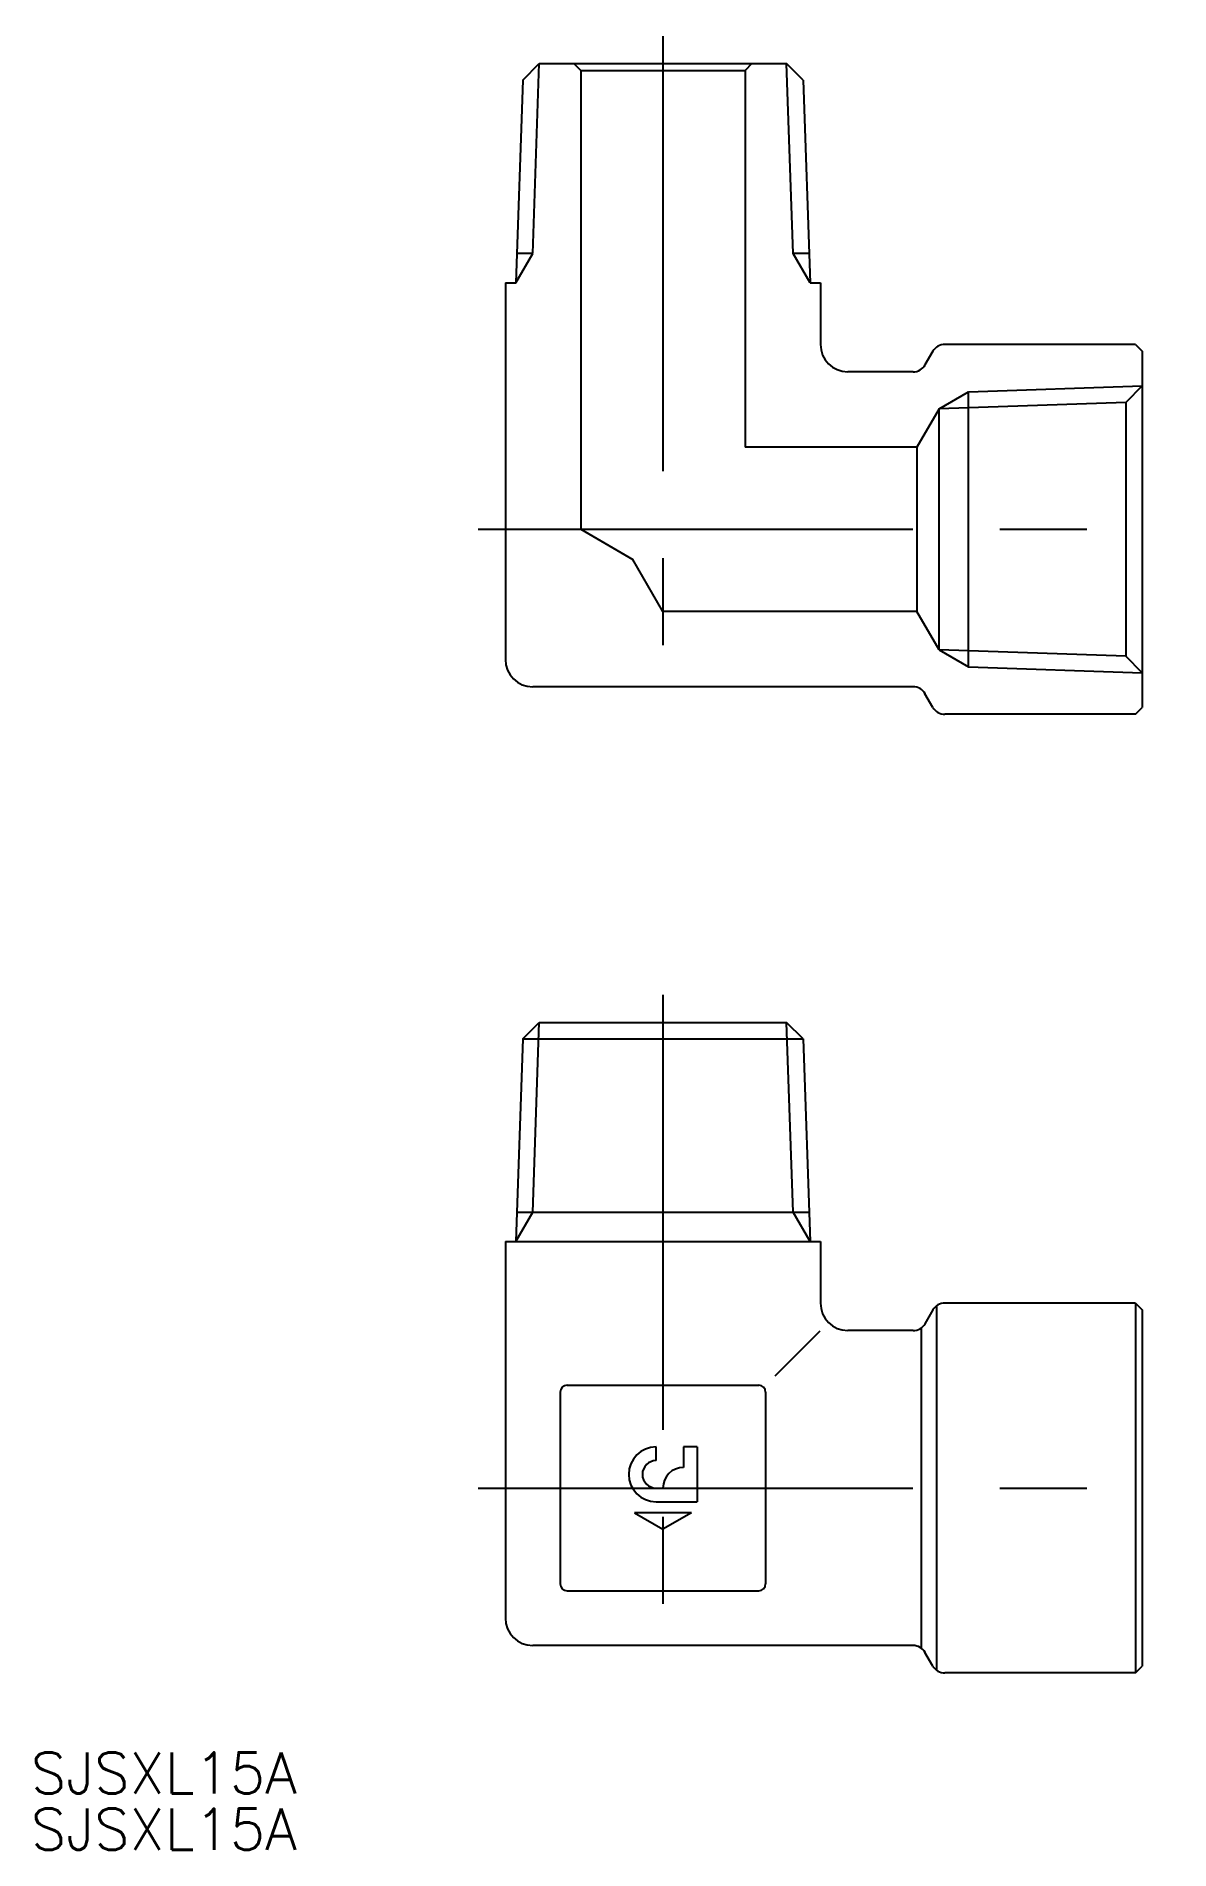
# Model space of a CAD drawing. Extents: x -46 to 37, y -96 to 36.
import ezdxf

# ---------------------------------------------------------------- set-up
doc = ezdxf.new("R2010")
doc.units = 0
doc.linetypes.add('CENTER', pattern=[50.8, 31.75, -6.35, 6.35, -6.35])
doc.layers.get('0').update_dxf_attribs({"linetype": 'CONTINUOUS'})
doc.layers.add('CENTER', color=1, linetype='CENTER')
doc.styles.get("Standard").update_dxf_attribs({"font": 'txt.shx', "height": 3, "bigfont": 'bigfont.shx'})

msp = doc.modelspace()

# ---------------------------------------------------------------- linework, layer by layer
at = {"color": 7, "linetype": 'CONTINUOUS'}
for p, q in [((-10.23, 32.8), (-9.03, 34)), ((-9.03, 34), (9.03, 34)), ((-6.5, 34), (-6, 33.5)), ((-6, 33.5), (-6, 0)), ((-6, 33.5), (6, 33.5)), ((6.5, 34), (6, 33.5)), ((6, 33.5), (6, 6)), ((10.23, 32.8), (9.03, 34)), ((-10.23, 32.8), (-10.75, 18)), ((10.23, 32.8), (10.75, 18)), ((-9.51, 20.14), (-10.68, 20.14)), ((10.68, 20.14), (9.51, 20.14)), ((-11.5, 18), (-11.5, -9.5)), ((-11.5, 18), (-10.75, 18)), ((10.75, 18), (11.5, 18)), ((11.5, 18), (11.5, 13.5)), ((34.5, 13.5), (20.58, 13.5)), ((34.5, 13.5), (35, 13)), ((19.71, 13), (19.13, 12)), ((35, 13), (35, -13)), ((18.27, 11.5), (13.5, 11.5)), ((33.8, 9.27), (20.16, 8.8)), ((22.3, -10.03), (22.3, 10.03)), ((35, 10.48), (33.8, 9.27)), ((33.8, 9.27), (33.8, -9.27)), ((20.16, 8.8), (18.54, 6)), ((20.16, -8.8), (20.16, 8.8)), ((18.54, 6), (6, 6)), ((18.54, 6), (18.54, -6)), ((-6, 0), (-2.2, -2.2)), ((0, -6), (-2.2, -2.2)), ((18.54, -6), (0, -6)), ((20.16, -8.8), (18.54, -6)), ((33.8, -9.27), (20.16, -8.8)), ((35, -10.48), (33.8, -9.27)), ((18.27, -11.5), (-9.5, -11.5)), ((19.71, -13), (19.13, -12)), ((34.5, -13.5), (35, -13)), ((34.5, -13.5), (20.58, -13.5)), ((-10.23, -37.2), (-9.03, -36)), ((-9.03, -36), (9.03, -36)), ((10.23, -37.2), (9.03, -36)), ((-10.23, -37.2), (-10.75, -52)), ((-10.23, -37.2), (10.23, -37.2)), ((10.23, -37.2), (10.75, -52)), ((-10.68, -49.86), (10.68, -49.86)), ((-11.5, -52), (-11.5, -79.5)), ((-11.5, -52), (11.5, -52)), ((11.5, -52), (11.5, -56.5)), ((20, -83.32), (20, -56.68)), ((34.5, -56.5), (20.58, -56.5)), ((34.5, -56.5), (34.5, -83.5)), ((34.5, -56.5), (35, -57)), ((19.71, -57), (19.13, -58)), ((35, -57), (35, -83)), ((8.2, -61.8), (11.47, -58.53)), ((18.27, -58.5), (13.5, -58.5)), ((18.85, -58.32), (18.85, -81.68)), ((-7.5, -63), (-7.5, -77)), ((-7, -62.5), (7, -62.5)), ((7.5, -63), (7.5, -77)), ((-0.5, -68), (-0.5, -67)), ((2.5, -67), (1.5, -67)), ((1.5, -67), (1.5, -68.5)), ((2.5, -67), (2.5, -71)), ((-0.5, -70), (0, -70)), ((-0.5, -71), (2.5, -71)), ((2.08, -71.8), (-2.08, -71.8)), ((-2.08, -71.8), (0, -73)), ((2.08, -71.8), (0, -73)), ((-7, -77.5), (7, -77.5)), ((18.27, -81.5), (-9.5, -81.5)), ((19.71, -83), (19.13, -82)), ((34.5, -83.5), (35, -83)), ((34.5, -83.5), (20.58, -83.5))]:
    msp.add_line(p, q, dxfattribs=at)
at = {"color": 3, "linetype": 'CONTINUOUS'}
for p, q in [((-9.51, 20.14), (-9.03, 34)), ((9.51, 20.14), (9.03, 34)), ((-10.75, 18), (-9.51, 20.14)), ((10.75, 18), (9.51, 20.14)), ((20.16, 8.8), (22.3, 10.03)), ((22.3, 10.03), (35, 10.48)), ((20.16, -8.8), (22.3, -10.03)), ((22.3, -10.03), (35, -10.48)), ((-9.51, -49.86), (-9.03, -36)), ((9.51, -49.86), (9.03, -36)), ((-10.75, -52), (-9.51, -49.86)), ((10.75, -52), (9.51, -49.86))]:
    msp.add_line(p, q, dxfattribs=at)
at = {"color": 7, "linetype": 'CONTINUOUS'}
for centre, radius, start, end in [((13.5, 13.5), 2, 180, 270), ((20.58, 12.5), 1, 90, 150), ((18.27, 12.5), 1, 270, 330), ((-9.5, -9.5), 2, 180, 270), ((18.27, -12.5), 1, 30, 90), ((20.58, -12.5), 1, 210, 270), ((13.5, -56.5), 2, 180, 270), ((20.58, -57.5), 1, 90, 150), ((18.27, -57.5), 1, 270, 330), ((-7, -63), 0.5, 90, 180), ((7, -63), 0.5, 0, 90), ((-0.5, -69), 2, 90, 180), ((-0.5, -69), 1, 90, 180), ((1.5, -70), 1.5, 90, 180), ((-0.5, -69), 2, 180, 270), ((-0.5, -69), 1, 180, 270), ((-7, -77), 0.5, 180, 270), ((7, -77), 0.5, 270, 0), ((-9.5, -79.5), 2, 180, 270), ((18.27, -82.5), 1, 30, 90), ((20.58, -82.5), 1, 210, 270)]:
    msp.add_arc(centre, radius, start, end, dxfattribs=at)
at = {"layer": 'CENTER', "color": 1, "linetype": 'CENTER'}
for p, q in [((0, 36), (0, -13.5)), ((-13.5, 0), (37, 0)), ((0, -34), (0, -83.5)), ((-13.5, -70), (37, -70))]:
    msp.add_line(p, q, dxfattribs=at)

# ---------------------------------------------------------------- texts
at = {"color": 7, "linetype": 'CONTINUOUS'}
for p in [(-46.14, -92.3), (-46.14, -96.41)]:
    msp.add_text('SJSXL15A', height=3, dxfattribs=at).set_placement(p)

doc.saveas('drawing.dxf')
